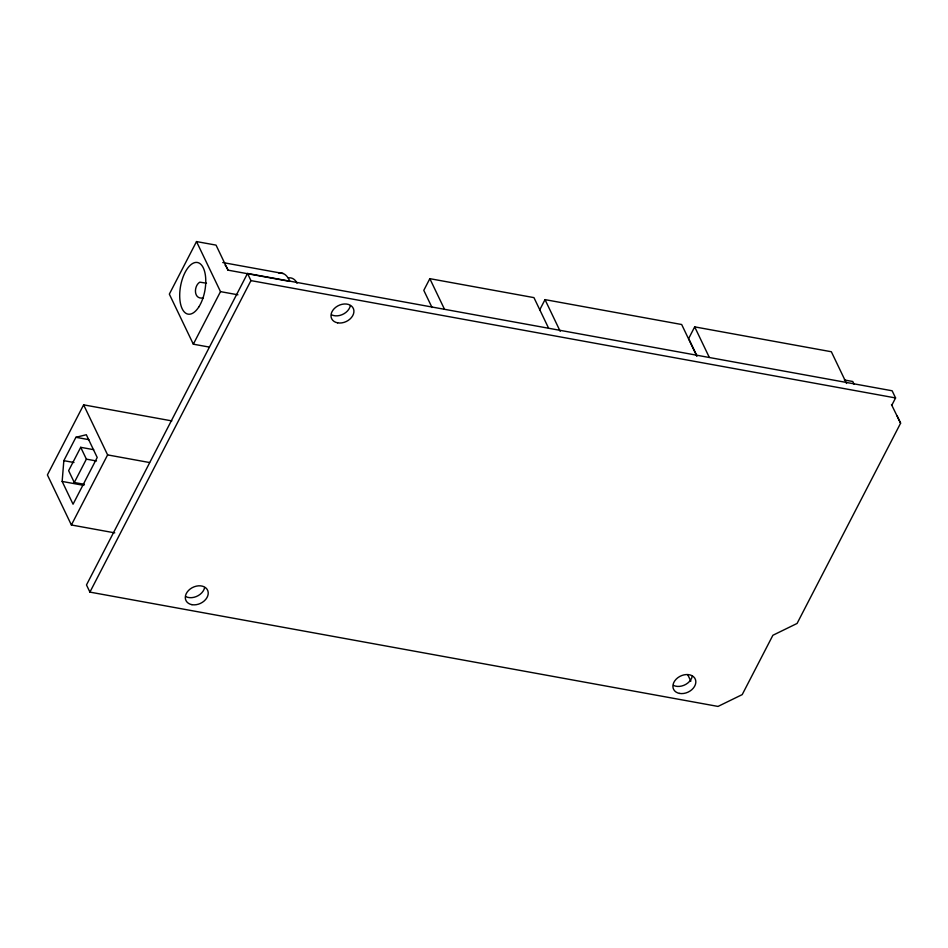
<?xml version="1.0" encoding="UTF-8"?>
<svg xmlns="http://www.w3.org/2000/svg" width="948" height="948" viewBox="0 0 948 948"><rect width="100%" height="100%" fill="white"/><g stroke="black" fill="none" stroke-linecap="round" stroke-linejoin="round"><path stroke-width="1.42" d="M62.153 481.442L63.836 460.657L75.911 437.301L86.315 434.729L97.206 457.481L73.055 504.194L62.153 481.442L83.851 485.388M171.837 420.9L83.625 404.843L47.4 474.924L71.384 524.979L114.767 532.871M93.722 449.684L80.71 447.314L68.635 470.67L74.3 482.508L84.419 484.345M278.831 273.119A33.808 15.915 -79.7 0 1 289.839 281.402L228.018 270.156L216.037 245.117L196.509 241.574L169.337 294.129L193.321 344.183L209.307 347.087M74.3 482.508L86.375 459.14L80.71 447.314M71.384 524.979L107.61 454.898L83.625 404.843M193.321 344.183L220.493 291.629L196.509 241.574M891.736 405.365L895.576 397.947L892.139 390.777L247.511 273.451L86.481 584.94L89.918 592.109L718.015 706.426L742.213 694.611L772.881 635.279L797.078 623.452L900.6 423.199L897.164 416.042M89.918 592.109L250.947 280.608L247.511 273.451M548.513 328.008L533.949 297.625L429.835 278.665L423.792 290.349L432.027 307.519M539.649 310.02L545.017 299.627L681.671 324.512L696.863 356.211M846.54 383.454L831.349 351.744L694.683 326.87L688.651 338.555L696.875 355.725M222.768 262.537L283.156 273.522M844.348 379.97L852.762 381.499L854.03 384.141M250.947 280.608L895.576 397.947M206.498 283.215L199.838 282.16C193.676 285.704 193.262 300.042 203.441 297.885M220.493 291.629L237.924 294.804M75.911 437.301L88.922 439.671M107.61 454.898L149.547 462.529M86.375 459.14L96.495 460.989M63.836 460.657L73.956 462.506M297.02 283.262L295.634 280.892A30.703 14.457 -79.7 0 0 288.299 277.942M891.476 404.571L900.6 423.199M694.683 326.87L709.246 357.266M545.017 299.627L560.209 331.338M687.691 674.597L690.855 681.197M429.835 278.665L444.399 309.06M692.241 676.327A11.992 8.876 -25.6 0 1 673.566 685.44M350.322 305.742A11.992 8.876 -25.6 0 1 331.658 314.866M204.638 587.57A11.992 8.876 -25.6 0 1 185.962 596.695M225.091 265.108A33.808 15.915 -79.7 0 1 228.018 270.156M337.618 322.841A11.992 8.876 -25.6 0 0 353.888 310.47A11.992 8.876 -25.6 0 0 335.853 307.188A11.992 8.876 -25.6 0 0 337.618 322.841M679.538 693.415A11.992 8.876 -25.6 0 0 695.796 681.043A11.992 8.876 -25.6 0 0 677.761 677.761A11.992 8.876 -25.6 0 0 679.538 693.415M191.934 604.67A11.992 8.876 -25.6 0 0 208.193 592.299A11.992 8.876 -25.6 0 0 190.157 589.016A11.992 8.876 -25.6 0 0 191.934 604.67M198.926 306.785A26.236 12.36 -79.7 0 0 199.578 263.343A26.236 12.36 -79.7 0 0 179.705 294.852A26.236 12.36 -79.7 0 0 198.926 306.785"/></g></svg>
